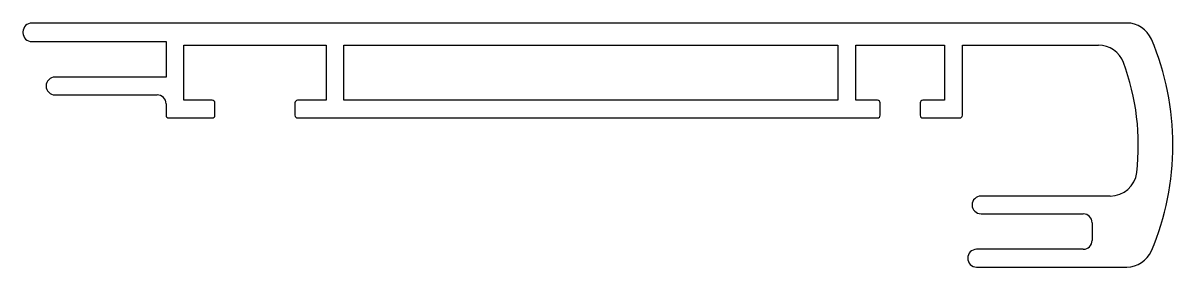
# Model space of a CAD drawing. Extents: x 1095 to 1224, y 2233 to 2260.
import ezdxf

# ---------------------------------------------------------------- set-up
doc = ezdxf.new("R2010")
doc.units = 0
doc.layers.get('0').update_dxf_attribs({"linetype": 'CONTINUOUS'})

msp = doc.modelspace()

# ---------------------------------------------------------------- linework, layer by layer
for p, q in [((1094.68, 2259.47), (1094.68, 2259.37)), ((1218.89, 2260.47), (1095.68, 2260.47)), ((1095.68, 2258.37), (1110.78, 2258.37)), ((1110.78, 2258.37), (1110.78, 2254.37)), ((1112.78, 2251.77), (1112.78, 2257.97)), ((1112.78, 2257.97), (1128.78, 2257.97)), ((1128.78, 2257.97), (1128.78, 2251.77)), ((1130.78, 2251.77), (1130.78, 2257.97)), ((1130.78, 2257.97), (1186.38, 2257.97)), ((1186.38, 2257.97), (1186.38, 2251.77)), ((1188.38, 2251.77), (1188.38, 2257.97)), ((1188.38, 2257.97), (1198.38, 2257.97)), ((1198.38, 2257.97), (1198.38, 2251.77)), ((1200.38, 2250.07), (1200.38, 2257.97)), ((1200.38, 2257.97), (1215.69, 2257.97)), ((1110.78, 2254.37), (1098.28, 2254.37)), ((1098.28, 2252.37), (1109.78, 2252.37)), ((1115.98, 2251.77), (1112.78, 2251.77)), ((1128.78, 2251.77), (1125.58, 2251.77)), ((1186.38, 2251.77), (1130.78, 2251.77)), ((1190.83, 2251.77), (1188.38, 2251.77)), ((1198.38, 2251.77), (1195.93, 2251.77)), ((1110.78, 2251.37), (1110.78, 2250.07)), ((1116.28, 2250.07), (1116.28, 2251.47)), ((1125.28, 2251.47), (1125.28, 2250.07)), ((1191.13, 2250.07), (1191.13, 2251.47)), ((1195.63, 2251.47), (1195.63, 2250.07)), ((1111.08, 2249.77), (1115.98, 2249.77)), ((1125.58, 2249.77), (1190.83, 2249.77)), ((1195.93, 2249.77), (1200.08, 2249.77)), ((1217.02, 2240.97), (1202.48, 2240.97)), ((1202.48, 2238.97), (1213.98, 2238.97)), ((1214.98, 2237.97), (1214.98, 2235.97)), ((1213.98, 2234.97), (1201.98, 2234.97)), ((1201.98, 2232.97), (1218.89, 2232.97))]:
    msp.add_line(p, q)
for centre, radius, start, end in [((1095.68, 2259.47), 1, 90, 180), ((1095.68, 2259.37), 1, 180, 270), ((1218.89, 2257.47), 3, 23.0111, 90), ((1193.58, 2246.72), 30.5, 336.9889, 23.0111), ((1215.69, 2254.97), 3, 20.4614, 90), ((1193.58, 2246.72), 26.6, 353.3084, 20.4614), ((1098.28, 2253.37), 1, 90, 180), ((1098.28, 2253.37), 1, 180, 270), ((1109.78, 2251.37), 1, 0, 90), ((1115.98, 2251.47), 0.3, 0, 90), ((1125.58, 2251.47), 0.3, 90, 180), ((1190.83, 2251.47), 0.3, 0, 90), ((1195.93, 2251.47), 0.3, 90, 180), ((1111.08, 2250.07), 0.3, 180, 270), ((1115.98, 2250.07), 0.3, 270, 0), ((1125.58, 2250.07), 0.3, 180, 270), ((1190.83, 2250.07), 0.3, 270, 0), ((1195.93, 2250.07), 0.3, 180, 270), ((1200.08, 2250.07), 0.3, 270, 0), ((1217.02, 2243.97), 3, 270, 353.3084), ((1202.48, 2239.97), 1, 90, 180), ((1202.48, 2239.97), 1, 180, 270), ((1213.98, 2237.97), 1, 0, 90), ((1201.98, 2233.97), 1, 90, 180), ((1213.98, 2235.97), 1, 270, 360), ((1218.89, 2235.97), 3, 270, 336.9889), ((1201.98, 2233.97), 1, 180, 270)]:
    msp.add_arc(centre, radius, start, end)

doc.saveas('drawing.dxf')
